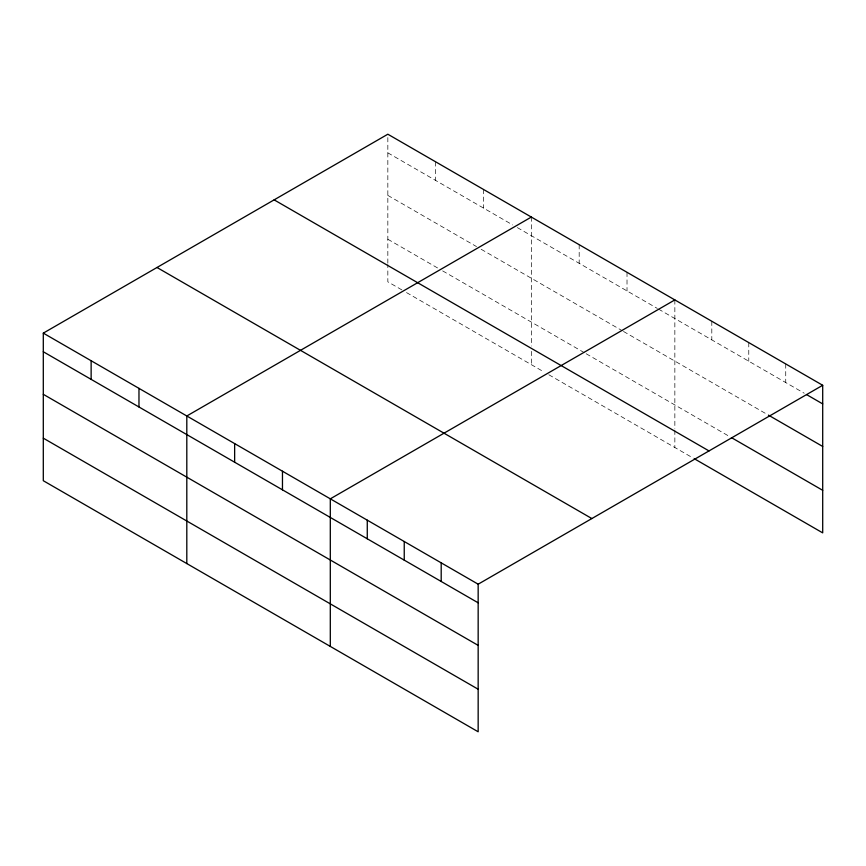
<?xml version="1.0" encoding="UTF-8"?>
<svg xmlns="http://www.w3.org/2000/svg" width="866" height="866" viewBox="0 0 866 866"><rect width="100%" height="100%" fill="white"/><g stroke="black" fill="none" stroke-linecap="round" stroke-linejoin="round"><path stroke-width="0.65" stroke-dasharray="4.33 3.25" d="M387.838 263.188L387.838 134.219M387.838 152.838L512.672 224.911M517.348 227.606L657.348 308.437M658.517 309.108L804.222 393.229M387.838 195.391L476.506 246.583M481.171 249.278L622.351 330.78M623.509 331.462L767.254 414.446M387.838 239.243L438.012 268.211M442.678 270.906L585.015 353.079M586.174 353.75L729.14 436.291M401.846 289.883L387.838 281.807L387.838 264.509M406.511 292.578L544.173 372.066M548.849 374.762L693.33 458.179M785.733 363.936L785.733 382.555M748.776 342.6L748.776 361.219M711.809 321.254L711.809 339.873M674.852 299.917L674.852 428.887M674.852 430.218L674.852 447.505M627.016 272.303L627.016 290.922M579.181 244.677L579.181 263.307M531.345 217.063L531.345 346.032M531.345 351.358L531.345 364.651M483.509 189.448L483.509 208.067M435.674 161.834L435.674 180.453"/><path stroke-width="1.3" d="M478.162 645.376L478.162 584.193L43.3 333.129L43.3 480.717L478.162 731.781L478.162 645.376L43.3 394.311M694.489 458.839L822.7 532.871L822.7 385.283L387.838 134.219L43.3 333.129M531.345 217.063L186.807 415.983L186.807 563.571M674.852 299.917L330.303 498.838L330.303 646.426M478.162 584.193L822.7 385.283M806.527 394.56L822.7 403.902M768.413 415.117L822.7 446.455M731.445 437.622L822.7 490.308M274.143 199.862L709.005 450.926M156.995 267.486L591.857 518.55M43.3 351.748L478.162 602.812M43.3 438.164L478.162 689.228M441.195 562.857L441.195 581.476M404.238 541.521L404.238 560.14M367.271 520.174L367.271 538.793M282.468 471.223L282.468 489.842M234.643 443.598L234.643 462.217M138.971 388.369L138.971 406.988M91.136 360.754L91.136 379.373"/></g></svg>
